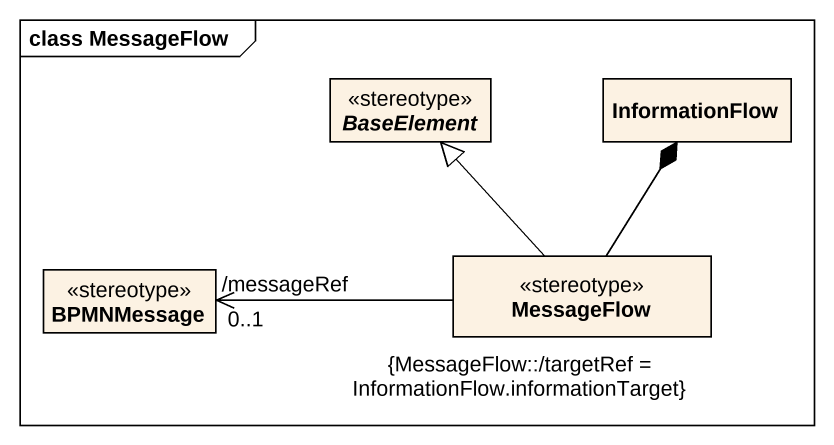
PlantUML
@startuml
mainframe class MessageFlow
hide circle
hide empty members
abstract class BaseElement <<stereotype>>
class InformationFlow
class BPMNMessage <<stereotype>>
class MessageFlow <<stereotype>>
BPMNMessage "/messageRef\n0..1\n{MessageFlow::/targetRef = InformationFlow.informationTarget}" <-right- MessageFlow
MessageFlow -up-|> BaseElement
MessageFlow -up-* InformationFlow
@enduml
